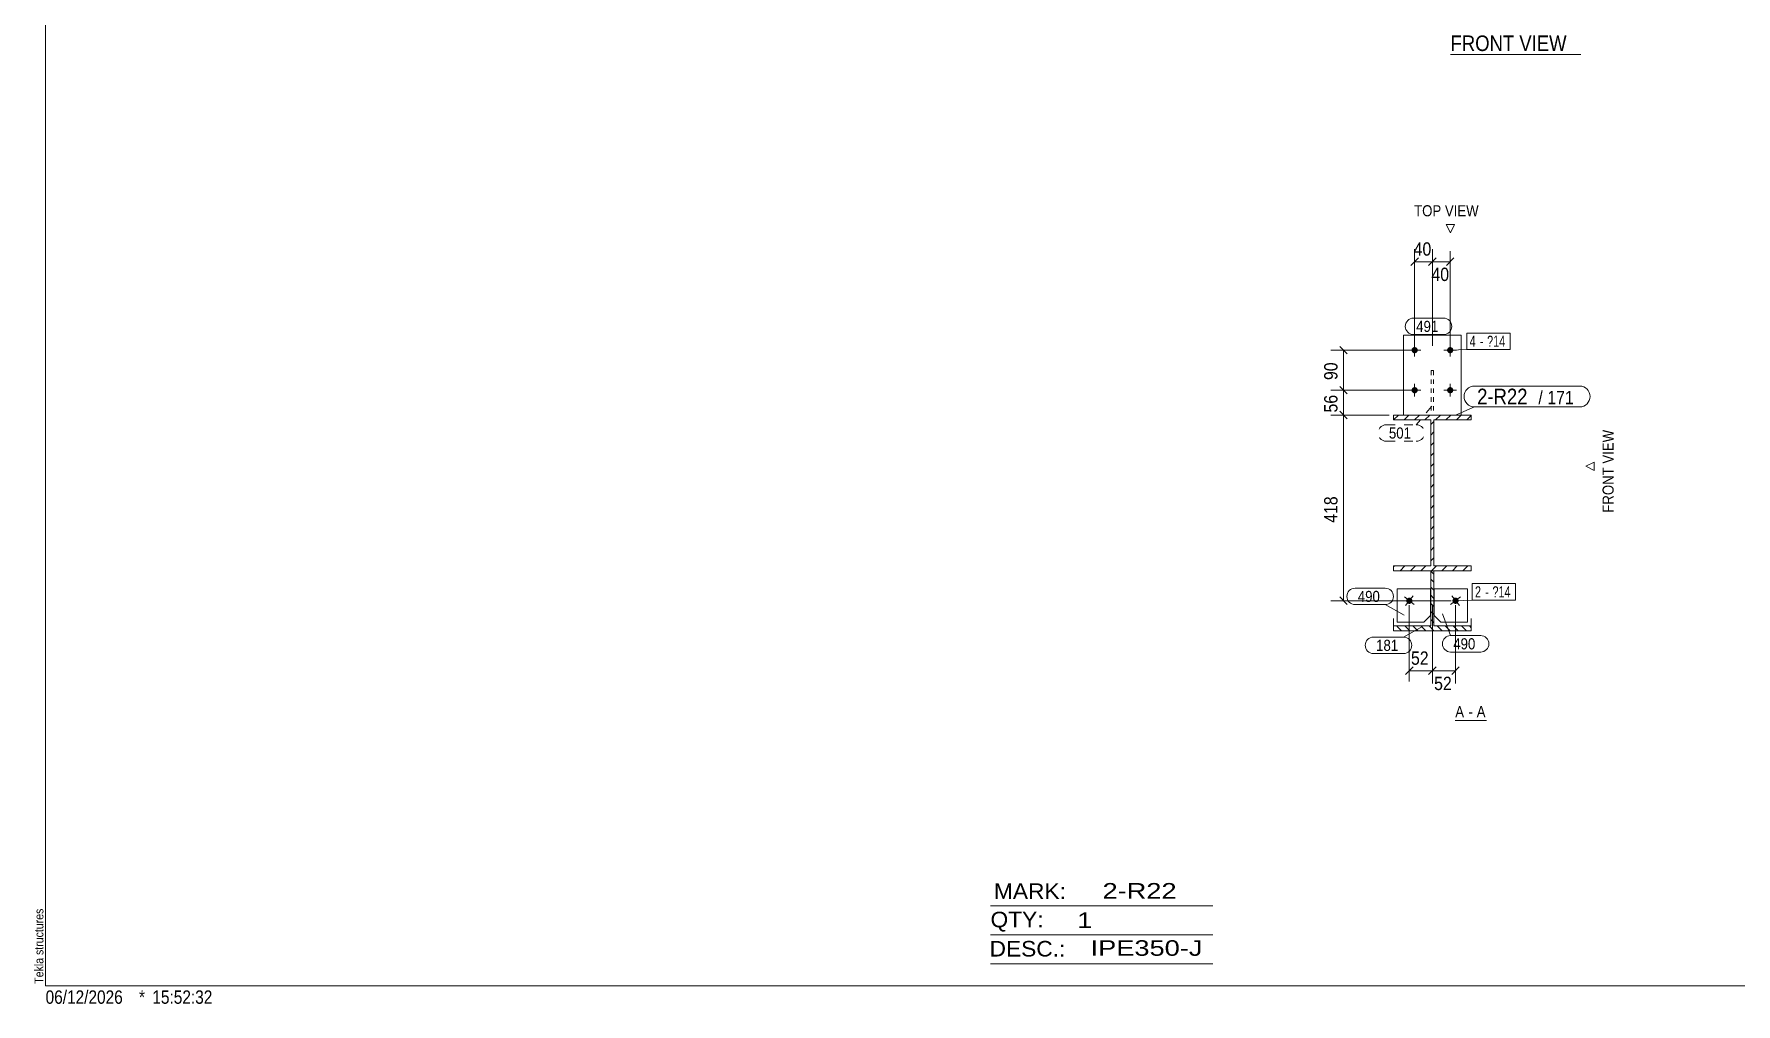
# Model space of a CAD drawing. Header units: millimetres. Extents: x 2 to 825, y 1 to 579.
# Drawn here: x 2.4 to 385.1, y 1 to 219.1 of the extents above; entities that cross this region are included whole.
import ezdxf

# ---------------------------------------------------------------- set-up
doc = ezdxf.new("R2010")
doc.units = ezdxf.units.MM
for name, pattern in [('XKITLINE00', [0]), ('XKITLINE01', [4, 1, -1, 1, -1]), ('XKITLINE02', [4, 2, -2])]:
    doc.linetypes.add(name, pattern=pattern)
for name, color, linetype, lineweight in [('Bolt', 3, 'Continuous', 0), ('BoltMark', 7, 'Continuous', 0), ('Dimensions', 7, 'Continuous', 0), ('DrawingSheet', 5, 'Continuous', 0), ('OtherObjectType', 7, 'Continuous', 0), ('Part', 2, 'Continuous', 0), ('PartMark', 7, 'Continuous', 0)]:
    doc.layers.add(name, color=color, linetype=linetype, lineweight=lineweight)
doc.styles.add('ARIAL', font='ARIAL.TTF')
doc.styles.add('ARIAL_NARROW', font='ARIALN.TTF')

# ---------------------------------------------------------------- blocks, each defined once
blk = doc.blocks.new('*A1')
at = {"layer": 'Part', "color": 7, "linetype": 'XKITLINE00', "lineweight": 0}
for p, q in [((308.13, 132.29), (309.23, 133.39)), ((308.13, 132.29), (308.13, 132.29)), ((310.49, 132.29), (311.59, 133.39)), ((312.85, 132.29), (313.95, 133.39)), ((315.2, 132.29), (316.3, 133.39)), ((316.53, 131.26), (317.23, 131.96)), ((317.56, 132.29), (318.66, 133.39)), ((319.92, 132.29), (321.02, 133.39)), ((322.27, 132.29), (323.37, 133.39)), ((324.63, 132.29), (325.63, 133.29)), ((316.53, 128.9), (317.23, 129.6)), ((316.53, 126.55), (317.23, 127.25)), ((316.53, 124.19), (317.23, 124.89)), ((316.53, 121.83), (317.23, 122.53)), ((316.53, 119.47), (317.23, 120.17)), ((316.53, 117.12), (317.23, 117.82)), ((316.53, 114.76), (317.23, 115.46)), ((316.53, 112.4), (317.23, 113.1)), ((316.53, 110.05), (317.23, 110.75)), ((316.53, 107.69), (317.23, 108.39)), ((316.53, 105.33), (317.23, 106.03)), ((316.53, 102.97), (317.23, 103.67)), ((316.53, 100.62), (317.23, 101.32)), ((308.13, 99.29), (308.33, 99.49)), ((309.59, 98.39), (310.69, 99.49)), ((311.95, 98.39), (313.05, 99.49)), ((314.31, 98.39), (315.41, 99.49)), ((316.66, 98.39), (317.76, 99.49)), ((319.02, 98.39), (320.12, 99.49)), ((321.38, 98.39), (322.48, 99.49)), ((323.73, 98.39), (324.83, 99.49))]:
    blk.add_line(p, q, dxfattribs=at)
blk = doc.blocks.new('*A2')
at = {"layer": 'Part', "color": 7, "linetype": 'XKITLINE00', "lineweight": 0}
for p, q in [((317.23, 97.62), (316.53, 98.32)), ((317.23, 95.8), (316.53, 96.5)), ((317.23, 93.98), (316.53, 94.68)), ((317.23, 92.16), (316.53, 92.86)), ((317.23, 90.34), (316.53, 91.04)), ((317.23, 88.52), (316.53, 89.22)), ((309.04, 85.79), (308.84, 85.99)), ((309.95, 84.88), (309.04, 85.79)), ((311.77, 84.88), (310.66, 85.99)), ((313.59, 84.88), (312.48, 85.99)), ((315.41, 84.88), (314.3, 85.99)), ((317.23, 84.88), (316.12, 85.99)), ((317.23, 86.7), (316.53, 87.4)), ((319.05, 84.88), (317.94, 85.99)), ((320.87, 84.88), (319.76, 85.99)), ((322.69, 84.88), (321.58, 85.99)), ((324.51, 84.88), (323.4, 85.99)), ((325.63, 85.58), (325.22, 85.99))]:
    blk.add_line(p, q, dxfattribs=at)
blk = doc.blocks.new('*A48')
at = {"layer": 'Bolt'}
for points in [[(313.58, 147.96), (313.58, 147.92), (313.57, 147.89), (313.57, 147.85), (313.56, 147.82), (313.55, 147.79), (313.54, 147.75), (313.53, 147.72), (313.51, 147.69), (313.5, 147.66), (313.48, 147.63), (313.46, 147.6), (313.44, 147.57), (313.42, 147.55), (313.4, 147.52), (313.38, 147.5), (313.35, 147.47), (313.32, 147.45), (313.3, 147.43), (313.27, 147.41), (313.24, 147.39), (313.21, 147.37), (313.18, 147.36), (313.15, 147.34), (313.12, 147.33), (313.08, 147.32), (313.05, 147.31), (313.02, 147.3), (312.98, 147.3), (312.95, 147.29), (312.92, 147.29), (312.88, 147.29), (312.85, 147.29), (312.81, 147.29), (312.78, 147.3), (312.74, 147.3), (312.71, 147.31), (312.68, 147.32), (312.64, 147.33), (312.61, 147.34), (312.58, 147.36), (312.55, 147.37), (312.52, 147.39), (312.49, 147.41), (312.46, 147.43), (312.44, 147.45), (312.41, 147.47), (312.39, 147.5), (312.36, 147.52), (312.34, 147.55), (312.32, 147.57), (312.3, 147.6), (312.28, 147.63), (312.26, 147.66), (312.25, 147.69), (312.23, 147.72), (312.22, 147.75), (312.21, 147.79), (312.2, 147.82), (312.19, 147.85), (312.19, 147.89), (312.18, 147.92), (312.18, 147.96), (312.18, 147.99), (312.18, 148.02), (312.18, 148.06), (312.19, 148.09), (312.19, 148.13), (312.2, 148.16), (312.21, 148.19), (312.22, 148.23), (312.23, 148.26), (312.25, 148.29), (312.26, 148.32), (312.28, 148.35), (312.3, 148.38), (312.32, 148.41), (312.34, 148.43), (312.36, 148.46), (312.39, 148.49), (312.41, 148.51), (312.44, 148.53), (312.46, 148.55), (312.49, 148.57), (312.52, 148.59), (312.55, 148.61), (312.58, 148.62), (312.61, 148.64), (312.64, 148.65), (312.68, 148.66), (312.71, 148.67), (312.74, 148.68), (312.78, 148.68), (312.81, 148.69), (312.85, 148.69), (312.88, 148.69), (312.92, 148.69), (312.95, 148.69), (312.98, 148.68), (313.02, 148.68), (313.05, 148.67), (313.08, 148.66), (313.12, 148.65), (313.15, 148.64), (313.18, 148.62), (313.21, 148.61), (313.24, 148.59), (313.27, 148.57), (313.3, 148.55), (313.32, 148.53), (313.35, 148.51), (313.38, 148.49), (313.4, 148.46), (313.42, 148.43), (313.44, 148.41), (313.46, 148.38), (313.48, 148.35), (313.5, 148.32), (313.51, 148.29), (313.53, 148.26), (313.54, 148.23), (313.55, 148.19), (313.56, 148.16), (313.57, 148.13), (313.57, 148.09), (313.58, 148.06), (313.58, 148.02), (313.58, 147.99)], [(321.58, 147.96), (321.58, 147.92), (321.57, 147.89), (321.57, 147.85), (321.56, 147.82), (321.55, 147.79), (321.54, 147.75), (321.53, 147.72), (321.51, 147.69), (321.5, 147.66), (321.48, 147.63), (321.46, 147.6), (321.44, 147.57), (321.42, 147.55), (321.4, 147.52), (321.38, 147.5), (321.35, 147.47), (321.32, 147.45), (321.3, 147.43), (321.27, 147.41), (321.24, 147.39), (321.21, 147.37), (321.18, 147.36), (321.15, 147.34), (321.12, 147.33), (321.08, 147.32), (321.05, 147.31), (321.02, 147.3), (320.98, 147.3), (320.95, 147.29), (320.92, 147.29), (320.88, 147.29), (320.85, 147.29), (320.81, 147.29), (320.78, 147.3), (320.74, 147.3), (320.71, 147.31), (320.68, 147.32), (320.64, 147.33), (320.61, 147.34), (320.58, 147.36), (320.55, 147.37), (320.52, 147.39), (320.49, 147.41), (320.46, 147.43), (320.44, 147.45), (320.41, 147.47), (320.39, 147.5), (320.36, 147.52), (320.34, 147.55), (320.32, 147.57), (320.3, 147.6), (320.28, 147.63), (320.26, 147.66), (320.25, 147.69), (320.23, 147.72), (320.22, 147.75), (320.21, 147.79), (320.2, 147.82), (320.19, 147.85), (320.19, 147.89), (320.18, 147.92), (320.18, 147.96), (320.18, 147.99), (320.18, 148.02), (320.18, 148.06), (320.19, 148.09), (320.19, 148.13), (320.2, 148.16), (320.21, 148.19), (320.22, 148.23), (320.23, 148.26), (320.25, 148.29), (320.26, 148.32), (320.28, 148.35), (320.3, 148.38), (320.32, 148.41), (320.34, 148.43), (320.36, 148.46), (320.39, 148.49), (320.41, 148.51), (320.44, 148.53), (320.46, 148.55), (320.49, 148.57), (320.52, 148.59), (320.55, 148.61), (320.58, 148.62), (320.61, 148.64), (320.64, 148.65), (320.68, 148.66), (320.71, 148.67), (320.74, 148.68), (320.78, 148.68), (320.81, 148.69), (320.85, 148.69), (320.88, 148.69), (320.92, 148.69), (320.95, 148.69), (320.98, 148.68), (321.02, 148.68), (321.05, 148.67), (321.08, 148.66), (321.12, 148.65), (321.15, 148.64), (321.18, 148.62), (321.21, 148.61), (321.24, 148.59), (321.27, 148.57), (321.3, 148.55), (321.32, 148.53), (321.35, 148.51), (321.38, 148.49), (321.4, 148.46), (321.42, 148.43), (321.44, 148.41), (321.46, 148.38), (321.48, 148.35), (321.5, 148.32), (321.51, 148.29), (321.53, 148.26), (321.54, 148.23), (321.55, 148.19), (321.56, 148.16), (321.57, 148.13), (321.57, 148.09), (321.58, 148.06), (321.58, 148.02), (321.58, 147.99)], [(313.58, 138.96), (313.58, 138.92), (313.57, 138.89), (313.57, 138.85), (313.56, 138.82), (313.55, 138.79), (313.54, 138.75), (313.53, 138.72), (313.51, 138.69), (313.5, 138.66), (313.48, 138.63), (313.46, 138.6), (313.44, 138.57), (313.42, 138.55), (313.4, 138.52), (313.38, 138.5), (313.35, 138.47), (313.32, 138.45), (313.3, 138.43), (313.27, 138.41), (313.24, 138.39), (313.21, 138.37), (313.18, 138.36), (313.15, 138.34), (313.12, 138.33), (313.08, 138.32), (313.05, 138.31), (313.02, 138.3), (312.98, 138.3), (312.95, 138.29), (312.92, 138.29), (312.88, 138.29), (312.85, 138.29), (312.81, 138.29), (312.78, 138.3), (312.74, 138.3), (312.71, 138.31), (312.68, 138.32), (312.64, 138.33), (312.61, 138.34), (312.58, 138.36), (312.55, 138.37), (312.52, 138.39), (312.49, 138.41), (312.46, 138.43), (312.44, 138.45), (312.41, 138.47), (312.39, 138.5), (312.36, 138.52), (312.34, 138.55), (312.32, 138.57), (312.3, 138.6), (312.28, 138.63), (312.26, 138.66), (312.25, 138.69), (312.23, 138.72), (312.22, 138.75), (312.21, 138.79), (312.2, 138.82), (312.19, 138.85), (312.19, 138.89), (312.18, 138.92), (312.18, 138.96), (312.18, 138.99), (312.18, 139.02), (312.18, 139.06), (312.19, 139.09), (312.19, 139.13), (312.2, 139.16), (312.21, 139.19), (312.22, 139.23), (312.23, 139.26), (312.25, 139.29), (312.26, 139.32), (312.28, 139.35), (312.3, 139.38), (312.32, 139.41), (312.34, 139.43), (312.36, 139.46), (312.39, 139.49), (312.41, 139.51), (312.44, 139.53), (312.46, 139.55), (312.49, 139.57), (312.52, 139.59), (312.55, 139.61), (312.58, 139.62), (312.61, 139.64), (312.64, 139.65), (312.68, 139.66), (312.71, 139.67), (312.74, 139.68), (312.78, 139.68), (312.81, 139.69), (312.85, 139.69), (312.88, 139.69), (312.92, 139.69), (312.95, 139.69), (312.98, 139.68), (313.02, 139.68), (313.05, 139.67), (313.08, 139.66), (313.12, 139.65), (313.15, 139.64), (313.18, 139.62), (313.21, 139.61), (313.24, 139.59), (313.27, 139.57), (313.3, 139.55), (313.32, 139.53), (313.35, 139.51), (313.38, 139.49), (313.4, 139.46), (313.42, 139.43), (313.44, 139.41), (313.46, 139.38), (313.48, 139.35), (313.5, 139.32), (313.51, 139.29), (313.53, 139.26), (313.54, 139.23), (313.55, 139.19), (313.56, 139.16), (313.57, 139.13), (313.57, 139.09), (313.58, 139.06), (313.58, 139.02), (313.58, 138.99)], [(321.58, 138.96), (321.58, 138.92), (321.57, 138.89), (321.57, 138.85), (321.56, 138.82), (321.55, 138.79), (321.54, 138.75), (321.53, 138.72), (321.51, 138.69), (321.5, 138.66), (321.48, 138.63), (321.46, 138.6), (321.44, 138.57), (321.42, 138.55), (321.4, 138.52), (321.38, 138.5), (321.35, 138.47), (321.32, 138.45), (321.3, 138.43), (321.27, 138.41), (321.24, 138.39), (321.21, 138.37), (321.18, 138.36), (321.15, 138.34), (321.12, 138.33), (321.08, 138.32), (321.05, 138.31), (321.02, 138.3), (320.98, 138.3), (320.95, 138.29), (320.92, 138.29), (320.88, 138.29), (320.85, 138.29), (320.81, 138.29), (320.78, 138.3), (320.74, 138.3), (320.71, 138.31), (320.68, 138.32), (320.64, 138.33), (320.61, 138.34), (320.58, 138.36), (320.55, 138.37), (320.52, 138.39), (320.49, 138.41), (320.46, 138.43), (320.44, 138.45), (320.41, 138.47), (320.39, 138.5), (320.36, 138.52), (320.34, 138.55), (320.32, 138.57), (320.3, 138.6), (320.28, 138.63), (320.26, 138.66), (320.25, 138.69), (320.23, 138.72), (320.22, 138.75), (320.21, 138.79), (320.2, 138.82), (320.19, 138.85), (320.19, 138.89), (320.18, 138.92), (320.18, 138.96), (320.18, 138.99), (320.18, 139.02), (320.18, 139.06), (320.19, 139.09), (320.19, 139.13), (320.2, 139.16), (320.21, 139.19), (320.22, 139.23), (320.23, 139.26), (320.25, 139.29), (320.26, 139.32), (320.28, 139.35), (320.3, 139.38), (320.32, 139.41), (320.34, 139.43), (320.36, 139.46), (320.39, 139.49), (320.41, 139.51), (320.44, 139.53), (320.46, 139.55), (320.49, 139.57), (320.52, 139.59), (320.55, 139.61), (320.58, 139.62), (320.61, 139.64), (320.64, 139.65), (320.68, 139.66), (320.71, 139.67), (320.74, 139.68), (320.78, 139.68), (320.81, 139.69), (320.85, 139.69), (320.88, 139.69), (320.92, 139.69), (320.95, 139.69), (320.98, 139.68), (321.02, 139.68), (321.05, 139.67), (321.08, 139.66), (321.12, 139.65), (321.15, 139.64), (321.18, 139.62), (321.21, 139.61), (321.24, 139.59), (321.27, 139.57), (321.3, 139.55), (321.32, 139.53), (321.35, 139.51), (321.38, 139.49), (321.4, 139.46), (321.42, 139.43), (321.44, 139.41), (321.46, 139.38), (321.48, 139.35), (321.5, 139.32), (321.51, 139.29), (321.53, 139.26), (321.54, 139.23), (321.55, 139.19), (321.56, 139.16), (321.57, 139.13), (321.57, 139.09), (321.58, 139.06), (321.58, 139.02), (321.58, 138.99)]]:
    blk.add_hatch(color=3, dxfattribs=at).paths.add_polyline_path(points, flags=17)
at = {"layer": 'Bolt', "color": 3, "linetype": 'XKITLINE00', "lineweight": 0}
for p, q in [((312.88, 149.39), (312.88, 146.59)), ((320.88, 149.39), (320.88, 146.59)), ((314.28, 147.99), (311.48, 147.99)), ((322.28, 147.99), (319.48, 147.99)), ((314.28, 138.99), (311.48, 138.99)), ((312.88, 140.39), (312.88, 137.59)), ((322.28, 138.99), (319.48, 138.99)), ((320.88, 140.39), (320.88, 137.59))]:
    blk.add_line(p, q, dxfattribs=at)
blk = doc.blocks.new('*A49')
at = {"layer": 'Bolt'}
blk.add_hatch(color=3, dxfattribs=at).paths.add_polyline_path([(321.68, 92.21), (321.71, 92.23), (321.74, 92.24), (321.77, 92.26), (321.8, 92.27), (321.83, 92.29), (321.86, 92.3), (321.9, 92.31), (321.93, 92.32), (321.96, 92.32), (322, 92.33), (322.03, 92.33), (322.06, 92.33), (322.1, 92.33), (322.13, 92.33), (322.17, 92.33), (322.2, 92.32), (322.24, 92.32), (322.27, 92.31), (322.3, 92.3), (322.33, 92.29), (322.37, 92.27), (322.4, 92.26), (322.43, 92.24), (322.46, 92.23), (322.48, 92.21), (322.51, 92.19), (322.54, 92.16), (322.56, 92.14), (322.59, 92.12), (322.61, 92.09), (322.63, 92.06), (322.65, 92.04), (322.67, 92.01), (322.69, 91.98), (322.71, 91.95), (322.72, 91.92), (322.73, 91.89), (322.75, 91.85), (322.76, 91.82), (322.76, 91.79), (322.77, 91.75), (322.78, 91.72), (322.78, 91.68), (322.78, 91.65), (322.78, 91.62), (322.78, 91.58), (322.78, 91.55), (322.77, 91.51), (322.76, 91.48), (322.76, 91.45), (322.75, 91.41), (322.73, 91.38), (322.72, 91.35), (322.71, 91.32), (322.69, 91.29), (322.67, 91.26), (322.65, 91.23), (322.63, 91.2), (322.61, 91.18), (322.59, 91.15), (322.56, 91.13), (322.54, 91.1), (322.51, 91.08), (322.48, 91.06), (322.45, 91.04), (322.42, 91.02), (322.39, 91.01), (322.36, 90.99), (322.33, 90.98), (322.3, 90.97), (322.27, 90.96), (322.23, 90.95), (322.2, 90.94), (322.17, 90.94), (322.13, 90.94), (322.1, 90.93), (322.06, 90.93), (322.03, 90.94), (321.99, 90.94), (321.96, 90.94), (321.93, 90.95), (321.89, 90.96), (321.86, 90.97), (321.83, 90.98), (321.8, 90.99), (321.76, 91.01), (321.73, 91.03), (321.71, 91.04), (321.68, 91.06), (321.65, 91.08), (321.62, 91.11), (321.6, 91.13), (321.57, 91.15), (321.55, 91.18), (321.53, 91.2), (321.51, 91.23), (321.49, 91.26), (321.47, 91.29), (321.45, 91.32), (321.44, 91.35), (321.43, 91.38), (321.42, 91.42), (321.41, 91.45), (321.4, 91.48), (321.39, 91.52), (321.39, 91.55), (321.38, 91.58), (321.38, 91.62), (321.38, 91.65), (321.38, 91.69), (321.39, 91.72), (321.39, 91.76), (321.4, 91.79), (321.41, 91.82), (321.42, 91.86), (321.43, 91.89), (321.44, 91.92), (321.46, 91.95), (321.47, 91.98), (321.49, 92.01), (321.51, 92.04), (321.53, 92.07), (321.55, 92.09), (321.57, 92.12), (321.6, 92.14), (321.62, 92.17), (321.65, 92.19)], flags=17)
at = {"layer": 'Bolt', "color": 3, "linetype": 'XKITLINE00', "lineweight": 0}
for p, q in [((320.98, 90.78), (323.19, 92.49)), ((321.22, 92.74), (322.94, 90.53))]:
    blk.add_line(p, q, dxfattribs=at)
blk = doc.blocks.new('*A50')
at = {"layer": 'Bolt'}
blk.add_hatch(color=3, dxfattribs=at).paths.add_polyline_path([(311.22, 91.1), (311.2, 91.13), (311.17, 91.15), (311.15, 91.18), (311.13, 91.2), (311.11, 91.23), (311.09, 91.26), (311.07, 91.29), (311.06, 91.32), (311.04, 91.35), (311.03, 91.38), (311.02, 91.41), (311.01, 91.45), (311, 91.48), (310.99, 91.51), (310.99, 91.55), (310.98, 91.58), (310.98, 91.62), (310.98, 91.65), (310.98, 91.68), (310.99, 91.72), (310.99, 91.75), (311, 91.79), (311.01, 91.82), (311.02, 91.85), (311.03, 91.89), (311.04, 91.92), (311.05, 91.95), (311.07, 91.98), (311.09, 92.01), (311.11, 92.04), (311.13, 92.06), (311.15, 92.09), (311.17, 92.12), (311.2, 92.14), (311.22, 92.16), (311.25, 92.19), (311.28, 92.21), (311.31, 92.23), (311.33, 92.24), (311.36, 92.26), (311.4, 92.27), (311.43, 92.29), (311.46, 92.3), (311.49, 92.31), (311.53, 92.32), (311.56, 92.32), (311.59, 92.33), (311.63, 92.33), (311.66, 92.33), (311.7, 92.33), (311.73, 92.33), (311.77, 92.33), (311.8, 92.32), (311.83, 92.32), (311.87, 92.31), (311.9, 92.3), (311.93, 92.29), (311.96, 92.27), (311.99, 92.26), (312.02, 92.24), (312.05, 92.23), (312.08, 92.21), (312.11, 92.19), (312.14, 92.17), (312.16, 92.14), (312.19, 92.12), (312.21, 92.09), (312.23, 92.07), (312.25, 92.04), (312.27, 92.01), (312.29, 91.98), (312.31, 91.95), (312.32, 91.92), (312.33, 91.89), (312.35, 91.86), (312.36, 91.82), (312.36, 91.79), (312.37, 91.76), (312.38, 91.72), (312.38, 91.69), (312.38, 91.65), (312.38, 91.62), (312.38, 91.58), (312.38, 91.55), (312.37, 91.52), (312.36, 91.48), (312.36, 91.45), (312.35, 91.42), (312.33, 91.38), (312.32, 91.35), (312.31, 91.32), (312.29, 91.29), (312.27, 91.26), (312.25, 91.23), (312.23, 91.2), (312.21, 91.18), (312.19, 91.15), (312.16, 91.13), (312.14, 91.11), (312.11, 91.08), (312.08, 91.06), (312.06, 91.04), (312.03, 91.03), (312, 91.01), (311.97, 90.99), (311.93, 90.98), (311.9, 90.97), (311.87, 90.96), (311.84, 90.95), (311.8, 90.94), (311.77, 90.94), (311.73, 90.94), (311.7, 90.93), (311.66, 90.93), (311.63, 90.94), (311.6, 90.94), (311.56, 90.94), (311.53, 90.95), (311.5, 90.96), (311.46, 90.97), (311.43, 90.98), (311.4, 90.99), (311.37, 91.01), (311.34, 91.02), (311.31, 91.04), (311.28, 91.06), (311.25, 91.08)], flags=17)
at = {"layer": 'Bolt', "color": 3, "linetype": 'XKITLINE00', "lineweight": 0}
for p, q in [((312.79, 90.78), (310.58, 92.49)), ((310.82, 90.53), (312.54, 92.74))]:
    blk.add_line(p, q, dxfattribs=at)
blk = doc.blocks.new('*A51')
at = {"layer": 'Part', "color": 2, "linetype": 'XKITLINE00', "lineweight": 0}
for p, q in [((308.13, 132.29), (308.13, 133.39)), ((308.13, 133.39), (325.63, 133.39)), ((316.53, 132.29), (308.13, 132.29)), ((316.53, 99.49), (316.53, 132.29)), ((325.63, 132.29), (317.23, 132.29)), ((317.23, 132.29), (317.23, 99.49)), ((325.63, 133.39), (325.63, 132.29)), ((308.13, 98.39), (308.13, 99.49)), ((308.13, 99.49), (316.53, 99.49)), ((325.63, 98.39), (308.13, 98.39)), ((317.23, 99.49), (325.63, 99.49)), ((325.63, 99.49), (325.63, 98.39))]:
    blk.add_line(p, q, dxfattribs=at)
blk = doc.blocks.new('*A52')
at = {"layer": 'Part', "color": 2, "linetype": 'XKITLINE00', "lineweight": 0}
for p, q in [((310.38, 151.39), (310.38, 133.39)), ((310.38, 151.39), (323.38, 151.39)), ((323.38, 151.39), (323.38, 133.39))]:
    blk.add_line(p, q, dxfattribs=at)
at = {"layer": 'Part', "color": 7, "linetype": 'XKITLINE01', "lineweight": 0}
blk.add_line((310.38, 133.39), (323.38, 133.39), dxfattribs=at)
blk = doc.blocks.new('*A53')
at = {"layer": 'Part', "color": 7, "linetype": 'XKITLINE01', "lineweight": 0}
for p, q in [((317.13, 143.39), (316.63, 143.39)), ((316.63, 143.39), (316.63, 133.39)), ((317.13, 143.39), (317.13, 133.39)), ((317.13, 133.39), (316.63, 133.39))]:
    blk.add_line(p, q, dxfattribs=at)
blk = doc.blocks.new('*A54')
at = {"layer": 'Part', "color": 2, "linetype": 'XKITLINE00', "lineweight": 0}
for p, q in [((317.28, 88.33), (317.28, 94.33)), ((317.28, 94.33), (324.78, 94.33)), ((324.78, 94.33), (324.78, 86.83)), ((318.78, 86.83), (317.28, 88.33)), ((324.78, 86.83), (318.78, 86.83))]:
    blk.add_line(p, q, dxfattribs=at)
blk = doc.blocks.new('*A55')
at = {"layer": 'Part', "color": 2, "linetype": 'XKITLINE00', "lineweight": 0}
for p, q in [((316.48, 94.33), (308.98, 94.33)), ((308.98, 94.33), (308.98, 86.83)), ((316.48, 88.33), (316.48, 94.33)), ((314.98, 86.83), (316.48, 88.33)), ((308.98, 86.83), (314.98, 86.83))]:
    blk.add_line(p, q, dxfattribs=at)
blk = doc.blocks.new('*A56')
at = {"layer": 'Part', "color": 2, "linetype": 'XKITLINE00', "lineweight": 0}
for p, q in [((316.53, 85.99), (316.53, 98.39)), ((316.53, 98.39), (317.23, 98.39)), ((317.23, 98.39), (317.23, 98.39)), ((317.23, 98.39), (317.23, 85.99)), ((308.13, 84.88), (308.13, 87.67)), ((308.13, 85.99), (316.53, 85.99)), ((325.63, 84.88), (308.13, 84.88)), ((317.23, 85.99), (325.63, 85.99)), ((325.63, 87.67), (325.63, 84.88))]:
    blk.add_line(p, q, dxfattribs=at)
blk = doc.blocks.new('*A65')
at = {"layer": 'DrawingSheet', "color": 5, "linetype": 'XKITLINE00', "lineweight": 0}
for p, q in [((5, 579), (5, 5)), ((5, 5), (825, 5))]:
    blk.add_line(p, q, dxfattribs=at)
at = {"layer": 'DrawingSheet', "color": 5, "style": 'ARIAL', "width": 0.85}
blk.add_text('Tekla structures', height=2, rotation=90, dxfattribs=at).set_placement((4.5, 5.5))
blk = doc.blocks.new('*A69')
at = {"layer": 'OtherObjectType', "color": 6, "linetype": 'XKITLINE00', "lineweight": 0}
for p, q in [((217.5, 23), (267.5, 23)), ((217.5, 16.5), (267.5, 16.5)), ((217.5, 10), (267.5, 10))]:
    blk.add_line(p, q, dxfattribs=at)
at = {"layer": 'OtherObjectType', "color": 6, "style": 'ARIAL_NARROW'}
for s, width, p in [('MARK:', 1.275, (218.27, 24.58)), ('2-R22', 1.525501, (242.69, 24.65)), ('QTY:', 1.275, (217.5, 18.19)), ('1', 1.525501, (236.99, 18.05)), ('IPE350-J', 1.525501, (240, 11.79)), ('DESC.:', 1.275, (217.29, 11.63))]:
    blk.add_text(s, height=3.5, dxfattribs=dict(at, width=width)).set_placement(p)
blk = doc.blocks.new('*A72')
at = {"layer": 'OtherObjectType', "color": 7, "style": 'ARIAL_NARROW', "width": 1.008832}
for s, p in [('06/12/2026', (4.99, 1)), ('*', (26, 1)), ('15:52:32', (29, 1))]:
    blk.add_text(s, height=3, dxfattribs=at).set_placement(p)
blk = doc.blocks.new('*A100')
at = {"layer": 'OtherObjectType', "color": 7, "linetype": 'XKITLINE00', "lineweight": 0}
blk.add_line((320.96, 214.51), (350.26, 214.51), dxfattribs=at)
at = {"layer": 'OtherObjectType', "color": 7, "style": 'ARIAL', "width": 0.85}
blk.add_text('FRONT VIEW', height=3.5, dxfattribs=at).set_placement((320.96, 215.26))
blk = doc.blocks.new('*A137')
at = {"layer": 'Dimensions', "color": 7, "linetype": 'XKITLINE00', "lineweight": 0}
for p, q in [((296.03, 134.24), (297.73, 132.54)), ((307.13, 133.39), (294.03, 133.39)), ((296.88, 91.63), (296.88, 133.39)), ((296.03, 92.48), (297.73, 90.79)), ((321.08, 91.63), (294.03, 91.63))]:
    blk.add_line(p, q, dxfattribs=at)
at = {"layer": 'Dimensions', "color": 3}
for p in [(296.88, 133.39), (296.88, 91.63)]:
    blk.add_point(p, dxfattribs=at)
at = {"layer": 'Dimensions', "color": 3, "style": 'ARIAL', "width": 0.85}
blk.add_text('418', height=3, rotation=90.0002, dxfattribs=at).set_placement((295.53, 109.17))
blk = doc.blocks.new('*A138')
at = {"layer": 'Dimensions', "color": 7, "linetype": 'XKITLINE00', "lineweight": 0}
for p, q in [((311.88, 138.99), (294.03, 138.99)), ((296.03, 139.84), (297.73, 138.14)), ((296.88, 133.39), (296.88, 138.99)), ((296.03, 134.24), (297.73, 132.54)), ((307.13, 133.39), (294.03, 133.39))]:
    blk.add_line(p, q, dxfattribs=at)
at = {"layer": 'Dimensions', "color": 3}
for p in [(296.88, 138.99), (296.88, 133.39)]:
    blk.add_point(p, dxfattribs=at)
at = {"layer": 'Dimensions', "color": 3, "style": 'ARIAL', "width": 0.85}
blk.add_text('56', height=3, rotation=90.0002, dxfattribs=at).set_placement((295.53, 133.97))
blk = doc.blocks.new('*A139')
at = {"layer": 'Dimensions', "color": 7, "linetype": 'XKITLINE00', "lineweight": 0}
for p, q in [((311.88, 147.99), (294.03, 147.99)), ((296.03, 148.84), (297.73, 147.14)), ((296.88, 138.99), (296.88, 147.99)), ((311.88, 138.99), (294.03, 138.99)), ((296.03, 139.84), (297.73, 138.14))]:
    blk.add_line(p, q, dxfattribs=at)
at = {"layer": 'Dimensions', "color": 3}
for p in [(296.88, 147.99), (296.88, 138.99)]:
    blk.add_point(p, dxfattribs=at)
at = {"layer": 'Dimensions', "color": 3, "style": 'ARIAL', "width": 0.85}
blk.add_text('90', height=3, rotation=90.0002, dxfattribs=at).set_placement((295.53, 141.27))
blk = doc.blocks.new('*A140')
at = {"layer": 'Dimensions', "color": 7, "linetype": 'XKITLINE00', "lineweight": 0}
for p, q in [((311.68, 90.63), (311.68, 73.49)), ((316.88, 90.63), (316.88, 73.49)), ((312.53, 76.74), (310.83, 75.04)), ((317.73, 76.74), (316.03, 75.04)), ((311.68, 75.89), (316.88, 75.89))]:
    blk.add_line(p, q, dxfattribs=at)
at = {"layer": 'Dimensions', "color": 3}
for p in [(311.68, 75.89), (316.88, 75.89)]:
    blk.add_point(p, dxfattribs=at)
at = {"layer": 'Dimensions', "color": 3, "style": 'ARIAL', "width": 0.85}
blk.add_text('52', height=3, dxfattribs=at).set_placement((312.06, 77.24))
blk = doc.blocks.new('*A141')
at = {"layer": 'Dimensions', "color": 7, "linetype": 'XKITLINE00', "lineweight": 0}
for p, q in [((316.88, 90.63), (316.88, 73.04)), ((322.08, 90.63), (322.08, 73.04)), ((317.73, 76.74), (316.03, 75.04)), ((322.93, 76.74), (321.23, 75.04)), ((316.88, 75.89), (322.08, 75.89))]:
    blk.add_line(p, q, dxfattribs=at)
at = {"layer": 'Dimensions', "color": 3}
for p in [(316.88, 75.89), (322.08, 75.89)]:
    blk.add_point(p, dxfattribs=at)
at = {"layer": 'Dimensions', "color": 3, "style": 'ARIAL', "width": 0.85}
blk.add_text('52', height=3, dxfattribs=at).set_placement((317.26, 71.54))
blk = doc.blocks.new('*A142')
at = {"layer": 'Dimensions', "color": 7, "linetype": 'XKITLINE00', "lineweight": 0}
for p, q in [((313.73, 168.74), (312.03, 167.04)), ((312.88, 148.99), (312.88, 170.74)), ((317.73, 168.74), (316.03, 167.04)), ((316.88, 148.99), (316.88, 170.74)), ((312.88, 167.89), (316.88, 167.89))]:
    blk.add_line(p, q, dxfattribs=at)
at = {"layer": 'Dimensions', "color": 3}
for p in [(312.88, 167.89), (316.88, 167.89)]:
    blk.add_point(p, dxfattribs=at)
at = {"layer": 'Dimensions', "color": 3, "style": 'ARIAL', "width": 0.85}
blk.add_text('40', height=3, dxfattribs=at).set_placement((312.66, 169.24))
blk = doc.blocks.new('*A143')
at = {"layer": 'Dimensions', "color": 7, "linetype": 'XKITLINE00', "lineweight": 0}
for p, q in [((317.73, 168.74), (316.03, 167.04)), ((316.88, 148.99), (316.88, 170.29)), ((321.73, 168.74), (320.03, 167.04)), ((320.88, 148.99), (320.88, 170.29)), ((316.88, 167.89), (320.88, 167.89))]:
    blk.add_line(p, q, dxfattribs=at)
at = {"layer": 'Dimensions', "color": 3}
for p in [(316.88, 167.89), (320.88, 167.89)]:
    blk.add_point(p, dxfattribs=at)
at = {"layer": 'Dimensions', "color": 3, "style": 'ARIAL', "width": 0.85}
blk.add_text('40', height=3, dxfattribs=at).set_placement((316.66, 163.54))
blk = doc.blocks.new('*A144')
at = {"layer": 'BoltMark', "color": 7, "linetype": 'XKITLINE00', "lineweight": 0}
for p, q in [((324.65, 151.84), (334.34, 151.84)), ((324.65, 148.14), (324.65, 151.84)), ((334.34, 148.14), (334.34, 151.84)), ((320.88, 147.99), (324.65, 148.14)), ((324.65, 148.14), (334.34, 148.14))]:
    blk.add_line(p, q, dxfattribs=at)
at = {"layer": 'BoltMark', "color": 3, "style": 'ARIAL_NARROW', "width": 0.85}
for s, p in [('4', (325.25, 148.74)), ('-', (327.52, 148.74)), ('?14', (329.18, 148.74))]:
    blk.add_text(s, height=2.5, dxfattribs=at).set_placement(p)
blk = doc.blocks.new('*A145')
at = {"layer": 'BoltMark', "color": 7, "linetype": 'XKITLINE00', "lineweight": 0}
for p, q in [((325.85, 95.48), (335.54, 95.48)), ((325.85, 91.78), (325.85, 95.48)), ((335.54, 91.78), (335.54, 95.48)), ((322.08, 91.63), (325.85, 91.78)), ((325.85, 91.78), (335.54, 91.78))]:
    blk.add_line(p, q, dxfattribs=at)
at = {"layer": 'BoltMark', "color": 3, "style": 'ARIAL_NARROW', "width": 0.85}
for s, p in [('2', (326.45, 92.38)), ('-', (328.72, 92.38)), ('?14', (330.38, 92.38))]:
    blk.add_text(s, height=2.5, dxfattribs=at).set_placement(p)
blk = doc.blocks.new('*A146')
at = {"layer": 'PartMark', "color": 7, "linetype": 'XKITLINE00', "lineweight": 0}
for p, q in [((314.62, 85.86), (310.38, 83.46)), ((303.62, 83.46), (310.38, 83.46)), ((303.62, 79.76), (310.38, 79.76))]:
    blk.add_line(p, q, dxfattribs=at)
for centre, start, end in [((303.62, 81.61), 90, 270), ((310.38, 81.61), 270, 90)]:
    blk.add_arc(centre, 1.85, start, end, dxfattribs=at)
at = {"layer": 'PartMark', "color": 3, "style": 'ARIAL', "width": 0.85}
blk.add_text('181', height=2.5, dxfattribs=at).set_placement((304.22, 80.36))
blk = doc.blocks.new('*A147')
at = {"layer": 'PartMark', "color": 7, "linetype": 'XKITLINE02', "lineweight": 0}
for p, q in [((316.76, 135.42), (313.26, 131.21)), ((306.5, 131.21), (313.26, 131.21)), ((306.5, 127.51), (313.26, 127.51))]:
    blk.add_line(p, q, dxfattribs=at)
for centre, start, end in [((306.5, 129.36), 90, 270), ((313.26, 129.36), 270, 90)]:
    blk.add_arc(centre, 1.85, start, end, dxfattribs=at)
at = {"layer": 'PartMark', "color": 3, "style": 'ARIAL', "width": 0.85}
blk.add_text('501', height=2.5, dxfattribs=at).set_placement((307.1, 128.11))
blk = doc.blocks.new('*A148')
at = {"layer": 'PartMark', "color": 7, "linetype": 'XKITLINE00', "lineweight": 0}
for p, q in [((319.16, 88.71), (320.97, 83.8)), ((320.97, 83.8), (327.73, 83.8)), ((320.97, 80.1), (327.73, 80.1))]:
    blk.add_line(p, q, dxfattribs=at)
for centre, start, end in [((320.97, 81.95), 90, 270), ((327.73, 81.95), 270, 90)]:
    blk.add_arc(centre, 1.85, start, end, dxfattribs=at)
at = {"layer": 'PartMark', "color": 3, "style": 'ARIAL', "width": 0.85}
blk.add_text('490', height=2.5, dxfattribs=at).set_placement((321.57, 80.7))
blk = doc.blocks.new('*A149')
at = {"layer": 'PartMark', "color": 7, "linetype": 'XKITLINE00', "lineweight": 0}
for p, q in [((299.5, 94.46), (306.27, 94.46)), ((299.5, 90.76), (306.27, 90.76)), ((310.51, 88.36), (306.27, 90.76))]:
    blk.add_line(p, q, dxfattribs=at)
for centre, start, end in [((299.5, 92.61), 90, 270), ((306.27, 92.61), 270, 90)]:
    blk.add_arc(centre, 1.85, start, end, dxfattribs=at)
at = {"layer": 'PartMark', "color": 3, "style": 'ARIAL', "width": 0.85}
blk.add_text('490', height=2.5, dxfattribs=at).set_placement((300.1, 91.36))
blk = doc.blocks.new('*A150')
at = {"layer": 'PartMark', "color": 7, "linetype": 'XKITLINE00', "lineweight": 0}
for p, q in [((326.34, 139.93), (349.99, 139.93)), ((322.1, 133.34), (326.34, 135.23)), ((326.34, 135.23), (349.99, 135.23))]:
    blk.add_line(p, q, dxfattribs=at)
for centre, start, end in [((326.34, 137.58), 90, 270), ((349.99, 137.58), 270, 90)]:
    blk.add_arc(centre, 2.35, start, end, dxfattribs=at)
at = {"layer": 'PartMark', "color": 1, "style": 'ARIAL', "width": 0.85}
blk.add_text('2-R22', height=3.5, dxfattribs=at).set_placement((326.94, 135.83))
at = {"layer": 'PartMark', "color": 3, "style": 'ARIAL', "width": 0.85}
for s, p in [('/', (340.71, 135.83)), ('171', (342.72, 135.83))]:
    blk.add_text(s, height=3, dxfattribs=at).set_placement(p)
blk = doc.blocks.new('*A151')
at = {"layer": 'PartMark', "color": 7, "linetype": 'XKITLINE00', "lineweight": 0}
for p, q in [((312.63, 155.19), (319.39, 155.19)), ((312.63, 151.49), (319.39, 151.49))]:
    blk.add_line(p, q, dxfattribs=at)
for centre, start, end in [((312.63, 153.34), 90, 270), ((319.39, 153.34), 270, 90)]:
    blk.add_arc(centre, 1.85, start, end, dxfattribs=at)
at = {"layer": 'PartMark', "color": 3, "style": 'ARIAL', "width": 0.85}
blk.add_text('491', height=2.5, dxfattribs=at).set_placement((313.23, 152.09))
blk = doc.blocks.new('*A152')
at = {"layer": 'OtherObjectType', "color": 7, "linetype": 'XKITLINE00', "lineweight": 0}
for p, q in [((320.91, 174.34), (319.97, 176.22)), ((319.97, 176.22), (321.85, 176.22)), ((321.85, 176.22), (320.91, 174.34)), ((320.91, 174.34), (320.91, 174.34)), ((351.39, 121.89), (353.27, 122.83)), ((353.27, 122.83), (353.27, 120.95)), ((353.27, 120.95), (351.39, 121.89)), ((351.39, 121.89), (351.39, 121.89)), ((322.01, 64.69), (329.07, 64.69))]:
    blk.add_line(p, q, dxfattribs=at)
at = {"layer": 'OtherObjectType', "color": 7, "style": 'ARIAL', "width": 0.85}
for s, p in [('TOP VIEW', (312.76, 178.09)), ('A', (322.01, 65.44)), ('-', (324.98, 65.44)), ('A', (326.84, 65.44))]:
    blk.add_text(s, height=2.5, dxfattribs=at).set_placement(p)
blk.add_text('FRONT VIEW', height=2.5, rotation=90, dxfattribs=at).set_placement((357.64, 111.43))

msp = doc.modelspace()

# ---------------------------------------------------------------- block references
at = {"lineweight": 0}
for name in ['*A65', '*A100', '*A142', '*A143', '*A151', '*A52', '*A48', '*A144', '*A139', '*A53', '*A138', '*A150', '*A137', '*A147', '*A1', '*A51', '*A56', '*A2', '*A149', '*A55', '*A50', '*A54', '*A49', '*A145', '*A140', '*A141', '*A148', '*A146', '*A69', '*A72']:
    msp.add_blockref(name, (0, 0), dxfattribs=at)
at = {"layer": 'OtherObjectType', "lineweight": 0}
msp.add_blockref('*A152', (0, 0), dxfattribs=at)

doc.saveas('drawing.dxf')
